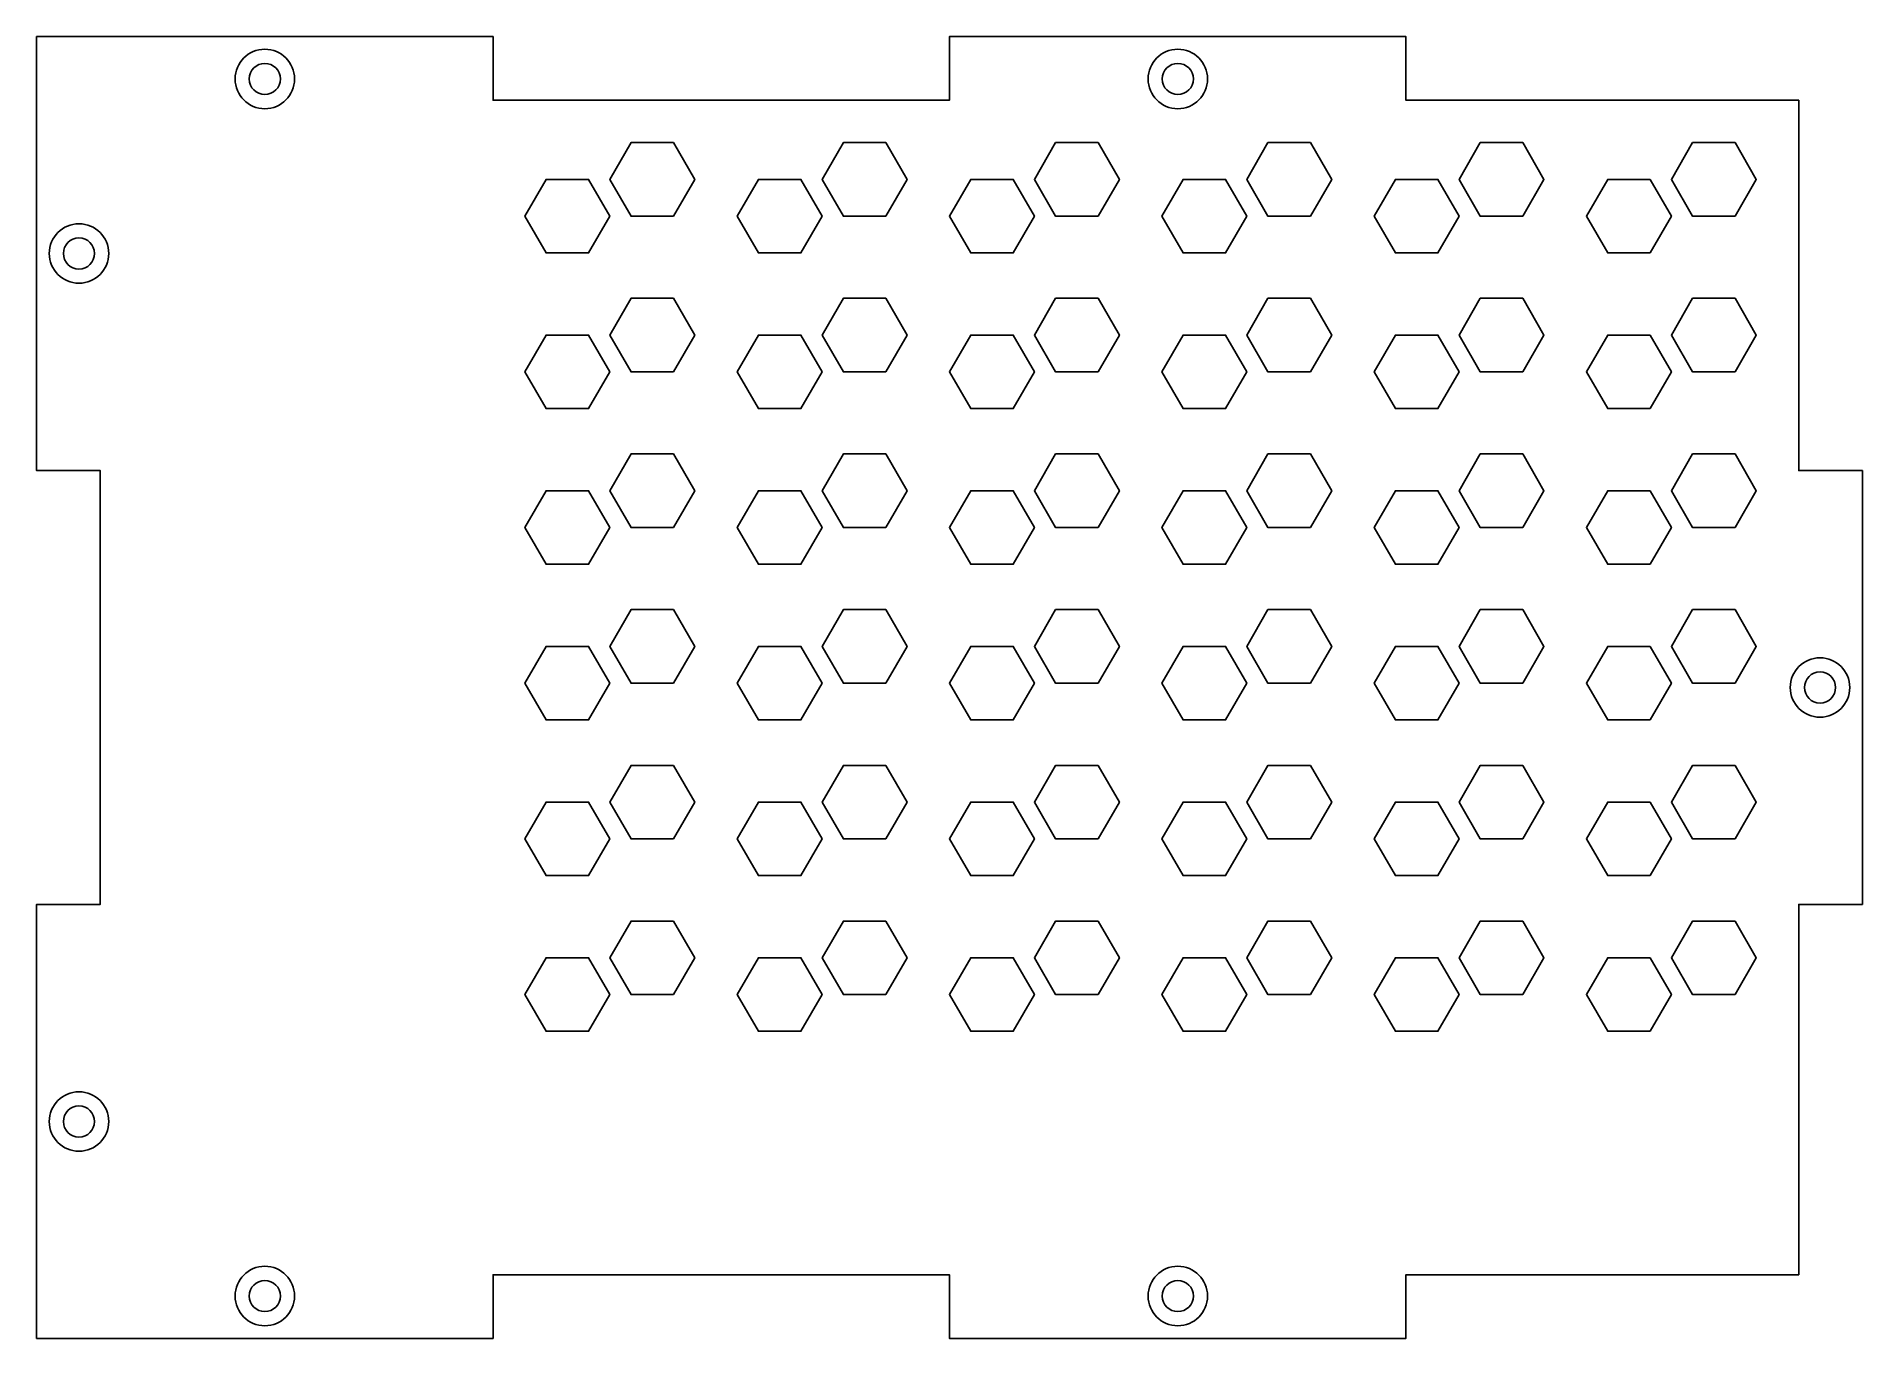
# Model space of a CAD drawing. Header units: millimetres. Extents: x -124 to 5, y -87 to 5.
import ezdxf

# ---------------------------------------------------------------- set-up
doc = ezdxf.new("R2010")
doc.units = ezdxf.units.MM
doc.layers.get('0').update_dxf_attribs({"linetype": 'CONTINUOUS'})

msp = doc.modelspace()

# ---------------------------------------------------------------- linework, layer by layer
for points in [[(-92.25, 4.5), (-92.25, 0), (-60, 0), (-60, 4.5), (-27.75, 4.5), (-27.75, 0), (0, 0), (0, -26.17), (4.5, -26.17), (4.5, -56.83), (0, -56.83), (0, -83), (-27.75, -83), (-27.75, -87.5), (-60, -87.5), (-60, -83), (-92.25, -83), (-92.25, -87.5), (-124.5, -87.5), (-124.5, -56.83), (-120, -56.83), (-120, -26.17), (-124.5, -26.17), (-124.5, 4.5)], [(-92.25, 0), (-92.25, 4.5), (-124.5, 4.5), (-124.5, -26.17), (-120, -26.17), (-120, -56.83), (-124.5, -56.83), (-124.5, -87.5), (-92.25, -87.5), (-92.25, -83), (-60, -83), (-60, -87.5), (-27.75, -87.5), (-27.75, -83), (0, -83), (0, -56.83), (4.5, -56.83), (4.5, -26.17), (0, -26.17), (0, 0), (-27.75, 0), (-27.75, 4.5), (-60, 4.5), (-60, 0)], [(-79.5, -8.2), (-78, -5.6), (-79.5, -3), (-82.5, -3), (-84, -5.6), (-82.5, -8.2)], [(-78, -5.6), (-79.5, -8.2), (-82.5, -8.2), (-84, -5.6), (-82.5, -3), (-79.5, -3)], [(-64.5, -8.2), (-63, -5.6), (-64.5, -3), (-67.5, -3), (-69, -5.6), (-67.5, -8.2)], [(-63, -5.6), (-64.5, -8.2), (-67.5, -8.2), (-69, -5.6), (-67.5, -3), (-64.5, -3)], [(-49.5, -8.2), (-48, -5.6), (-49.5, -3), (-52.5, -3), (-54, -5.6), (-52.5, -8.2)], [(-48, -5.6), (-49.5, -8.2), (-52.5, -8.2), (-54, -5.6), (-52.5, -3), (-49.5, -3)], [(-34.5, -8.2), (-33, -5.6), (-34.5, -3), (-37.5, -3), (-39, -5.6), (-37.5, -8.2)], [(-33, -5.6), (-34.5, -8.2), (-37.5, -8.2), (-39, -5.6), (-37.5, -3), (-34.5, -3)], [(-19.5, -8.2), (-18, -5.6), (-19.5, -3), (-22.5, -3), (-24, -5.6), (-22.5, -8.2)], [(-18, -5.6), (-19.5, -8.2), (-22.5, -8.2), (-24, -5.6), (-22.5, -3), (-19.5, -3)], [(-7.5, -3), (-9, -5.6), (-7.5, -8.2), (-4.5, -8.2), (-3, -5.6), (-4.5, -3)], [(-9, -5.6), (-7.5, -3), (-4.5, -3), (-3, -5.6), (-4.5, -8.2), (-7.5, -8.2)], [(-90, -8.2), (-88.5, -10.79), (-85.5, -10.79), (-84, -8.2), (-85.5, -5.6), (-88.5, -5.6)], [(-88.5, -10.79), (-90, -8.2), (-88.5, -5.6), (-85.5, -5.6), (-84, -8.2), (-85.5, -10.79)], [(-75, -8.2), (-73.5, -10.79), (-70.5, -10.79), (-69, -8.2), (-70.5, -5.6), (-73.5, -5.6)], [(-73.5, -10.79), (-75, -8.2), (-73.5, -5.6), (-70.5, -5.6), (-69, -8.2), (-70.5, -10.79)], [(-60, -8.2), (-58.5, -10.79), (-55.5, -10.79), (-54, -8.2), (-55.5, -5.6), (-58.5, -5.6)], [(-58.5, -10.79), (-60, -8.2), (-58.5, -5.6), (-55.5, -5.6), (-54, -8.2), (-55.5, -10.79)], [(-45, -8.2), (-43.5, -10.79), (-40.5, -10.79), (-39, -8.2), (-40.5, -5.6), (-43.5, -5.6)], [(-43.5, -10.79), (-45, -8.2), (-43.5, -5.6), (-40.5, -5.6), (-39, -8.2), (-40.5, -10.79)], [(-30, -8.2), (-28.5, -10.79), (-25.5, -10.79), (-24, -8.2), (-25.5, -5.6), (-28.5, -5.6)], [(-28.5, -10.79), (-30, -8.2), (-28.5, -5.6), (-25.5, -5.6), (-24, -8.2), (-25.5, -10.79)], [(-9, -8.2), (-10.5, -5.6), (-13.5, -5.6), (-15, -8.2), (-13.5, -10.79), (-10.5, -10.79)], [(-10.5, -5.6), (-9, -8.2), (-10.5, -10.79), (-13.5, -10.79), (-15, -8.2), (-13.5, -5.6)], [(-79.5, -19.2), (-78, -16.6), (-79.5, -14), (-82.5, -14), (-84, -16.6), (-82.5, -19.2)], [(-78, -16.6), (-79.5, -19.2), (-82.5, -19.2), (-84, -16.6), (-82.5, -14), (-79.5, -14)], [(-64.5, -19.2), (-63, -16.6), (-64.5, -14), (-67.5, -14), (-69, -16.6), (-67.5, -19.2)], [(-63, -16.6), (-64.5, -19.2), (-67.5, -19.2), (-69, -16.6), (-67.5, -14), (-64.5, -14)], [(-49.5, -19.2), (-48, -16.6), (-49.5, -14), (-52.5, -14), (-54, -16.6), (-52.5, -19.2)], [(-48, -16.6), (-49.5, -19.2), (-52.5, -19.2), (-54, -16.6), (-52.5, -14), (-49.5, -14)], [(-34.5, -19.2), (-33, -16.6), (-34.5, -14), (-37.5, -14), (-39, -16.6), (-37.5, -19.2)], [(-33, -16.6), (-34.5, -19.2), (-37.5, -19.2), (-39, -16.6), (-37.5, -14), (-34.5, -14)], [(-19.5, -19.2), (-18, -16.6), (-19.5, -14), (-22.5, -14), (-24, -16.6), (-22.5, -19.2)], [(-18, -16.6), (-19.5, -19.2), (-22.5, -19.2), (-24, -16.6), (-22.5, -14), (-19.5, -14)], [(-4.5, -19.2), (-3, -16.6), (-4.5, -14), (-7.5, -14), (-9, -16.6), (-7.5, -19.2)], [(-3, -16.6), (-4.5, -19.2), (-7.5, -19.2), (-9, -16.6), (-7.5, -14), (-4.5, -14)], [(-90, -19.2), (-88.5, -21.79), (-85.5, -21.79), (-84, -19.2), (-85.5, -16.6), (-88.5, -16.6)], [(-88.5, -21.79), (-90, -19.2), (-88.5, -16.6), (-85.5, -16.6), (-84, -19.2), (-85.5, -21.79)], [(-75, -19.2), (-73.5, -21.79), (-70.5, -21.79), (-69, -19.2), (-70.5, -16.6), (-73.5, -16.6)], [(-73.5, -21.79), (-75, -19.2), (-73.5, -16.6), (-70.5, -16.6), (-69, -19.2), (-70.5, -21.79)], [(-60, -19.2), (-58.5, -21.79), (-55.5, -21.79), (-54, -19.2), (-55.5, -16.6), (-58.5, -16.6)], [(-58.5, -21.79), (-60, -19.2), (-58.5, -16.6), (-55.5, -16.6), (-54, -19.2), (-55.5, -21.79)], [(-45, -19.2), (-43.5, -21.79), (-40.5, -21.79), (-39, -19.2), (-40.5, -16.6), (-43.5, -16.6)], [(-43.5, -21.79), (-45, -19.2), (-43.5, -16.6), (-40.5, -16.6), (-39, -19.2), (-40.5, -21.79)], [(-30, -19.2), (-28.5, -21.79), (-25.5, -21.79), (-24, -19.2), (-25.5, -16.6), (-28.5, -16.6)], [(-28.5, -21.79), (-30, -19.2), (-28.5, -16.6), (-25.5, -16.6), (-24, -19.2), (-25.5, -21.79)], [(-15, -19.2), (-13.5, -21.79), (-10.5, -21.79), (-9, -19.2), (-10.5, -16.6), (-13.5, -16.6)], [(-13.5, -21.79), (-15, -19.2), (-13.5, -16.6), (-10.5, -16.6), (-9, -19.2), (-10.5, -21.79)], [(-79.5, -30.2), (-78, -27.6), (-79.5, -25), (-82.5, -25), (-84, -27.6), (-82.5, -30.2)], [(-78, -27.6), (-79.5, -30.2), (-82.5, -30.2), (-84, -27.6), (-82.5, -25), (-79.5, -25)], [(-64.5, -30.2), (-63, -27.6), (-64.5, -25), (-67.5, -25), (-69, -27.6), (-67.5, -30.2)], [(-63, -27.6), (-64.5, -30.2), (-67.5, -30.2), (-69, -27.6), (-67.5, -25), (-64.5, -25)], [(-49.5, -30.2), (-48, -27.6), (-49.5, -25), (-52.5, -25), (-54, -27.6), (-52.5, -30.2)], [(-48, -27.6), (-49.5, -30.2), (-52.5, -30.2), (-54, -27.6), (-52.5, -25), (-49.5, -25)], [(-34.5, -30.2), (-33, -27.6), (-34.5, -25), (-37.5, -25), (-39, -27.6), (-37.5, -30.2)], [(-33, -27.6), (-34.5, -30.2), (-37.5, -30.2), (-39, -27.6), (-37.5, -25), (-34.5, -25)], [(-19.5, -30.2), (-18, -27.6), (-19.5, -25), (-22.5, -25), (-24, -27.6), (-22.5, -30.2)], [(-18, -27.6), (-19.5, -30.2), (-22.5, -30.2), (-24, -27.6), (-22.5, -25), (-19.5, -25)], [(-4.5, -30.2), (-3, -27.6), (-4.5, -25), (-7.5, -25), (-9, -27.6), (-7.5, -30.2)], [(-3, -27.6), (-4.5, -30.2), (-7.5, -30.2), (-9, -27.6), (-7.5, -25), (-4.5, -25)], [(-90, -30.2), (-88.5, -32.79), (-85.5, -32.79), (-84, -30.2), (-85.5, -27.6), (-88.5, -27.6)], [(-88.5, -32.79), (-90, -30.2), (-88.5, -27.6), (-85.5, -27.6), (-84, -30.2), (-85.5, -32.79)], [(-75, -30.2), (-73.5, -32.79), (-70.5, -32.79), (-69, -30.2), (-70.5, -27.6), (-73.5, -27.6)], [(-73.5, -32.79), (-75, -30.2), (-73.5, -27.6), (-70.5, -27.6), (-69, -30.2), (-70.5, -32.79)], [(-60, -30.2), (-58.5, -32.79), (-55.5, -32.79), (-54, -30.2), (-55.5, -27.6), (-58.5, -27.6)], [(-58.5, -32.79), (-60, -30.2), (-58.5, -27.6), (-55.5, -27.6), (-54, -30.2), (-55.5, -32.79)], [(-45, -30.2), (-43.5, -32.79), (-40.5, -32.79), (-39, -30.2), (-40.5, -27.6), (-43.5, -27.6)], [(-43.5, -32.79), (-45, -30.2), (-43.5, -27.6), (-40.5, -27.6), (-39, -30.2), (-40.5, -32.79)], [(-30, -30.2), (-28.5, -32.79), (-25.5, -32.79), (-24, -30.2), (-25.5, -27.6), (-28.5, -27.6)], [(-28.5, -32.79), (-30, -30.2), (-28.5, -27.6), (-25.5, -27.6), (-24, -30.2), (-25.5, -32.79)], [(-15, -30.2), (-13.5, -32.79), (-10.5, -32.79), (-9, -30.2), (-10.5, -27.6), (-13.5, -27.6)], [(-13.5, -32.79), (-15, -30.2), (-13.5, -27.6), (-10.5, -27.6), (-9, -30.2), (-10.5, -32.79)], [(-79.5, -41.2), (-78, -38.6), (-79.5, -36), (-82.5, -36), (-84, -38.6), (-82.5, -41.2)], [(-78, -38.6), (-79.5, -41.2), (-82.5, -41.2), (-84, -38.6), (-82.5, -36), (-79.5, -36)], [(-64.5, -41.2), (-63, -38.6), (-64.5, -36), (-67.5, -36), (-69, -38.6), (-67.5, -41.2)], [(-63, -38.6), (-64.5, -41.2), (-67.5, -41.2), (-69, -38.6), (-67.5, -36), (-64.5, -36)], [(-49.5, -41.2), (-48, -38.6), (-49.5, -36), (-52.5, -36), (-54, -38.6), (-52.5, -41.2)], [(-48, -38.6), (-49.5, -41.2), (-52.5, -41.2), (-54, -38.6), (-52.5, -36), (-49.5, -36)], [(-34.5, -41.2), (-33, -38.6), (-34.5, -36), (-37.5, -36), (-39, -38.6), (-37.5, -41.2)], [(-33, -38.6), (-34.5, -41.2), (-37.5, -41.2), (-39, -38.6), (-37.5, -36), (-34.5, -36)], [(-19.5, -41.2), (-18, -38.6), (-19.5, -36), (-22.5, -36), (-24, -38.6), (-22.5, -41.2)], [(-18, -38.6), (-19.5, -41.2), (-22.5, -41.2), (-24, -38.6), (-22.5, -36), (-19.5, -36)], [(-4.5, -41.2), (-3, -38.6), (-4.5, -36), (-7.5, -36), (-9, -38.6), (-7.5, -41.2)], [(-3, -38.6), (-4.5, -41.2), (-7.5, -41.2), (-9, -38.6), (-7.5, -36), (-4.5, -36)], [(-90, -41.2), (-88.5, -43.79), (-85.5, -43.79), (-84, -41.2), (-85.5, -38.6), (-88.5, -38.6)], [(-88.5, -43.79), (-90, -41.2), (-88.5, -38.6), (-85.5, -38.6), (-84, -41.2), (-85.5, -43.79)], [(-75, -41.2), (-73.5, -43.79), (-70.5, -43.79), (-69, -41.2), (-70.5, -38.6), (-73.5, -38.6)], [(-73.5, -43.79), (-75, -41.2), (-73.5, -38.6), (-70.5, -38.6), (-69, -41.2), (-70.5, -43.79)], [(-60, -41.2), (-58.5, -43.79), (-55.5, -43.79), (-54, -41.2), (-55.5, -38.6), (-58.5, -38.6)], [(-58.5, -43.79), (-60, -41.2), (-58.5, -38.6), (-55.5, -38.6), (-54, -41.2), (-55.5, -43.79)], [(-45, -41.2), (-43.5, -43.79), (-40.5, -43.79), (-39, -41.2), (-40.5, -38.6), (-43.5, -38.6)], [(-43.5, -43.79), (-45, -41.2), (-43.5, -38.6), (-40.5, -38.6), (-39, -41.2), (-40.5, -43.79)], [(-30, -41.2), (-28.5, -43.79), (-25.5, -43.79), (-24, -41.2), (-25.5, -38.6), (-28.5, -38.6)], [(-28.5, -43.79), (-30, -41.2), (-28.5, -38.6), (-25.5, -38.6), (-24, -41.2), (-25.5, -43.79)], [(-15, -41.2), (-13.5, -43.79), (-10.5, -43.79), (-9, -41.2), (-10.5, -38.6), (-13.5, -38.6)], [(-13.5, -43.79), (-15, -41.2), (-13.5, -38.6), (-10.5, -38.6), (-9, -41.2), (-10.5, -43.79)], [(-79.5, -52.2), (-78, -49.6), (-79.5, -47), (-82.5, -47), (-84, -49.6), (-82.5, -52.2)], [(-78, -49.6), (-79.5, -52.2), (-82.5, -52.2), (-84, -49.6), (-82.5, -47), (-79.5, -47)], [(-64.5, -52.2), (-63, -49.6), (-64.5, -47), (-67.5, -47), (-69, -49.6), (-67.5, -52.2)], [(-63, -49.6), (-64.5, -52.2), (-67.5, -52.2), (-69, -49.6), (-67.5, -47), (-64.5, -47)], [(-49.5, -52.2), (-48, -49.6), (-49.5, -47), (-52.5, -47), (-54, -49.6), (-52.5, -52.2)], [(-48, -49.6), (-49.5, -52.2), (-52.5, -52.2), (-54, -49.6), (-52.5, -47), (-49.5, -47)], [(-34.5, -52.2), (-33, -49.6), (-34.5, -47), (-37.5, -47), (-39, -49.6), (-37.5, -52.2)], [(-33, -49.6), (-34.5, -52.2), (-37.5, -52.2), (-39, -49.6), (-37.5, -47), (-34.5, -47)], [(-19.5, -52.2), (-18, -49.6), (-19.5, -47), (-22.5, -47), (-24, -49.6), (-22.5, -52.2)], [(-18, -49.6), (-19.5, -52.2), (-22.5, -52.2), (-24, -49.6), (-22.5, -47), (-19.5, -47)], [(-4.5, -52.2), (-3, -49.6), (-4.5, -47), (-7.5, -47), (-9, -49.6), (-7.5, -52.2)], [(-3, -49.6), (-4.5, -52.2), (-7.5, -52.2), (-9, -49.6), (-7.5, -47), (-4.5, -47)], [(-90, -52.2), (-88.5, -54.79), (-85.5, -54.79), (-84, -52.2), (-85.5, -49.6), (-88.5, -49.6)], [(-88.5, -54.79), (-90, -52.2), (-88.5, -49.6), (-85.5, -49.6), (-84, -52.2), (-85.5, -54.79)], [(-75, -52.2), (-73.5, -54.79), (-70.5, -54.79), (-69, -52.2), (-70.5, -49.6), (-73.5, -49.6)], [(-73.5, -54.79), (-75, -52.2), (-73.5, -49.6), (-70.5, -49.6), (-69, -52.2), (-70.5, -54.79)], [(-60, -52.2), (-58.5, -54.79), (-55.5, -54.79), (-54, -52.2), (-55.5, -49.6), (-58.5, -49.6)], [(-58.5, -54.79), (-60, -52.2), (-58.5, -49.6), (-55.5, -49.6), (-54, -52.2), (-55.5, -54.79)], [(-45, -52.2), (-43.5, -54.79), (-40.5, -54.79), (-39, -52.2), (-40.5, -49.6), (-43.5, -49.6)], [(-43.5, -54.79), (-45, -52.2), (-43.5, -49.6), (-40.5, -49.6), (-39, -52.2), (-40.5, -54.79)], [(-30, -52.2), (-28.5, -54.79), (-25.5, -54.79), (-24, -52.2), (-25.5, -49.6), (-28.5, -49.6)], [(-28.5, -54.79), (-30, -52.2), (-28.5, -49.6), (-25.5, -49.6), (-24, -52.2), (-25.5, -54.79)], [(-15, -52.2), (-13.5, -54.79), (-10.5, -54.79), (-9, -52.2), (-10.5, -49.6), (-13.5, -49.6)], [(-13.5, -54.79), (-15, -52.2), (-13.5, -49.6), (-10.5, -49.6), (-9, -52.2), (-10.5, -54.79)], [(-79.5, -63.2), (-78, -60.6), (-79.5, -58), (-82.5, -58), (-84, -60.6), (-82.5, -63.2)], [(-78, -60.6), (-79.5, -63.2), (-82.5, -63.2), (-84, -60.6), (-82.5, -58), (-79.5, -58)], [(-64.5, -63.2), (-63, -60.6), (-64.5, -58), (-67.5, -58), (-69, -60.6), (-67.5, -63.2)], [(-63, -60.6), (-64.5, -63.2), (-67.5, -63.2), (-69, -60.6), (-67.5, -58), (-64.5, -58)], [(-49.5, -63.2), (-48, -60.6), (-49.5, -58), (-52.5, -58), (-54, -60.6), (-52.5, -63.2)], [(-48, -60.6), (-49.5, -63.2), (-52.5, -63.2), (-54, -60.6), (-52.5, -58), (-49.5, -58)], [(-34.5, -63.2), (-33, -60.6), (-34.5, -58), (-37.5, -58), (-39, -60.6), (-37.5, -63.2)], [(-33, -60.6), (-34.5, -63.2), (-37.5, -63.2), (-39, -60.6), (-37.5, -58), (-34.5, -58)], [(-19.5, -63.2), (-18, -60.6), (-19.5, -58), (-22.5, -58), (-24, -60.6), (-22.5, -63.2)], [(-18, -60.6), (-19.5, -63.2), (-22.5, -63.2), (-24, -60.6), (-22.5, -58), (-19.5, -58)], [(-4.5, -63.2), (-3, -60.6), (-4.5, -58), (-7.5, -58), (-9, -60.6), (-7.5, -63.2)], [(-3, -60.6), (-4.5, -63.2), (-7.5, -63.2), (-9, -60.6), (-7.5, -58), (-4.5, -58)], [(-90, -63.2), (-88.5, -65.79), (-85.5, -65.79), (-84, -63.2), (-85.5, -60.6), (-88.5, -60.6)], [(-88.5, -65.79), (-90, -63.2), (-88.5, -60.6), (-85.5, -60.6), (-84, -63.2), (-85.5, -65.79)], [(-75, -63.2), (-73.5, -65.79), (-70.5, -65.79), (-69, -63.2), (-70.5, -60.6), (-73.5, -60.6)], [(-73.5, -65.79), (-75, -63.2), (-73.5, -60.6), (-70.5, -60.6), (-69, -63.2), (-70.5, -65.79)], [(-60, -63.2), (-58.5, -65.79), (-55.5, -65.79), (-54, -63.2), (-55.5, -60.6), (-58.5, -60.6)], [(-58.5, -65.79), (-60, -63.2), (-58.5, -60.6), (-55.5, -60.6), (-54, -63.2), (-55.5, -65.79)], [(-45, -63.2), (-43.5, -65.79), (-40.5, -65.79), (-39, -63.2), (-40.5, -60.6), (-43.5, -60.6)], [(-43.5, -65.79), (-45, -63.2), (-43.5, -60.6), (-40.5, -60.6), (-39, -63.2), (-40.5, -65.79)], [(-30, -63.2), (-28.5, -65.79), (-25.5, -65.79), (-24, -63.2), (-25.5, -60.6), (-28.5, -60.6)], [(-28.5, -65.79), (-30, -63.2), (-28.5, -60.6), (-25.5, -60.6), (-24, -63.2), (-25.5, -65.79)], [(-15, -63.2), (-13.5, -65.79), (-10.5, -65.79), (-9, -63.2), (-10.5, -60.6), (-13.5, -60.6)], [(-13.5, -65.79), (-15, -63.2), (-13.5, -60.6), (-10.5, -60.6), (-9, -63.2), (-10.5, -65.79)]]:
    msp.add_lwpolyline(points, close=True)
for centre, radius in [((-108.37, 1.5), 2.1), ((-108.37, 1.5), 1.1), ((-43.87, 1.5), 2.1), ((-43.87, 1.5), 1.1), ((-121.5, -10.83), 2.1), ((-121.5, -10.83), 1.1), ((1.5, -41.5), 2.1), ((1.5, -41.5), 1.1), ((-121.5, -72.17), 2.1), ((-121.5, -72.17), 1.1), ((-108.37, -84.5), 2.1), ((-43.87, -84.5), 2.1), ((-108.37, -84.5), 1.1), ((-43.87, -84.5), 1.1)]:
    msp.add_circle(centre, radius)

doc.saveas('drawing.dxf')
